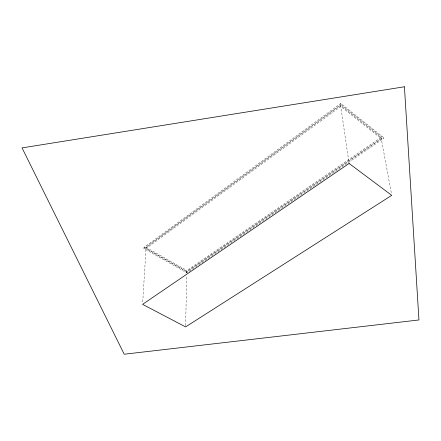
<?xml version="1.0" encoding="UTF-8"?>
<svg xmlns="http://www.w3.org/2000/svg" width="441" height="441" viewBox="0 0 441 441"><rect width="100%" height="100%" fill="white"/><g stroke="black" fill="none" stroke-linecap="round" stroke-linejoin="round"><path stroke-width="0.33" stroke-dasharray="2.21 1.65" d="M185.633 325.535L186.714 275.73M186.775 273.001L186.83 270.509L381.024 137.399L340.584 105.283L146.092 247.346L142.675 303M186.912 272.896L186.94 271.772L383.383 137.344L340.761 103.42L144.003 247.395L143.926 248.531L186.912 272.896L383.598 138.491L383.383 137.344M143.926 248.531L340.926 104.567L340.761 103.42M146.092 247.346L186.83 270.509M144.003 247.395L186.94 271.772M340.926 104.567L383.598 138.491M381.024 137.399L391.492 193.996M340.584 105.283L348.996 162.773M340.75 106.43L146.026 248.481L186.802 271.634L381.239 138.54L340.75 106.43"/><path stroke-width="0.66" d="M349.096 163.457L142.592 304.362L185.606 326.902L391.74 195.352L349.096 163.457M404.419 86.772L22.05 147.895L124.213 354.228L418.95 319.962L404.419 86.772"/></g></svg>
